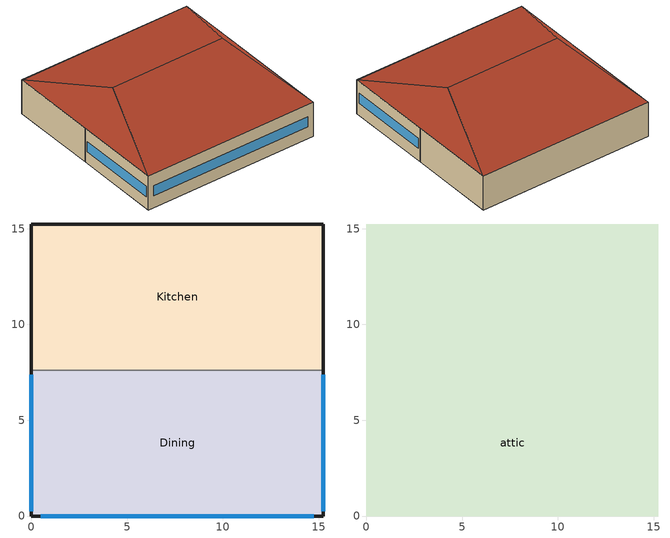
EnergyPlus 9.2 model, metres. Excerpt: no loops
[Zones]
Dining
 floor ground (ext-slab): 15.24,7.62 15.24,0 0,0 0,7.62 z0
 wall outside (Wood Frame Non-res Ext Wall): 0,7.62 0,0 15.24,0 15.24,7.62 z0:3.05
 wall to Kitchen (int-walls): 15.24,7.62 0,7.62 z0:3.05
 window (Window Non-res Fixed): 15.24,0.25 15.24,7.37 / 0.51,0 14.73,0 / 0,7.37 0,0.25 z1.07:1.98
Kitchen
 floor ground (ext-slab): 15.24,15.24 15.24,7.62 0,7.62 0,15.24 z0
 wall outside (Wood Frame Non-res Ext Wall): 15.24,7.62 15.24,15.24 0,15.24 0,7.62 z0:3.05
attic
 floor to Dining (Attic Non-res Floor): 0,0 0,7.62 15.24,7.62 15.24,0 z3.05
 floor to Kitchen (Attic Non-res Floor): 15.24,15.24 15.24,7.62 0,7.62 0,15.24 z3.05
 roof outside (Attic Non-res Roof): 15.24,0,3.05 15.24,15.24,3.05 12.7,7.62,5.59; 15.24,15.24,3.05 0,15.24,3.05 2.54,7.62,5.59 12.7,7.62,5.59; 0,0,3.05 15.24,0,3.05 12.7,7.62,5.59 2.54,7.62,5.59; 0,15.24,3.05 0,0,3.05 2.54,7.62,5.59
[Building]
Ref Bldg Quick Service Restaurant Post1980_v1.3_5.0: North Axis=0; Terrain=City; Loads Convergence Tolerance Value=0.04; Temperature Convergence Tolerance Value=0.2; Solar Distribution=FullInteriorAndExterior; Maximum Number of Warmup Days=25; Minimum Number of Warmup Days=6
[Site:Location]
USA IL-CHICAGO-OHARE: Latitude=41.77; Longitude=-87.75; Time Zone=-6; Elevation=190
[SizingPeriod:DesignDay] Day of Month=21; Humidity Condition Type=Wetbulb; Barometric Pressure=99063; Rain Indicator=No; Snow Indicator=No; Daylight Saving Time Indicator=No; Solar Model Indicator=ASHRAEClearSky
Name | Month | Day Type | Maximum DryBulb Temperature | Daily DryBulb Temperature Range | Wetbulb or DewPoint at Maximum DryBulb | Wind Speed | Wind Direction | Sky Clearness
CHICAGO Ann Htg 99.6% Condns DB | 1 | WinterDesignDay | -20.6 | 0 | -20.6 | 4.9 | 270 | 0
CHICAGO Ann Clg .4% Condns WB=>MDB | 7 | SummerDesignDay | 31.2 | 10.7 | 25.5 | 5.3 | 230 | 1
[Site:GroundTemperature:BuildingSurface]
19.527, 19.502, 19.536, 19.598, 20.002, 21.64, 22.225, 22.375, 21.449, 20.121, 19.802, 19.633
[Site:WaterMainsTemperature]
Calculation Method=CORRELATION; Annual Average Outdoor Air Temperature=9.69; Maximum Difference In Monthly Average Outdoor Air Temperatures=28.1
[Material] Thermal Absorptance=0.9
Name | Roughness | Thickness | Conductivity | Density | Specific Heat | Solar Absorptance | Visible Absorptance
Wood Frame NonRes Wall Insulation | MediumRough | 0.0895622 | 0.049 | 265 | 836.8 | 0.7 | 0.7
AtticFloor NonRes Insulation | MediumRough | 0.145814 | 0.049 | 265 | 836.8 | 0.7 | 0.7
Std Wood 6inch | MediumSmooth | 0.15 | 0.12 | 540 | 1210 | 0.7 | 0.7
Wood Siding | MediumSmooth | 0.01 | 0.11 | 544.62 | 1210 | 0.78 | 0.78
1/2IN Gypsum | Smooth | 0.0127 | 0.16 | 784.9 | 830 | 0.92 | 0.92
HW CONCRETE | Rough | 0.1016 | 1.311 | 2240 | 836.8 | 0.7 | 0.7
Roof Membrane | VeryRough | 0.0095 | 0.16 | 1121.29 | 1460 | 0.7 | 0.7
Metal Decking | MediumSmooth | 0.0015 | 45.006 | 7680 | 418.4 | 0.7 | 0.3
[WindowMaterial:SimpleGlazingSystem]
NonRes Fixed Assembly Window: UFactor=3.35002; Solar Heat Gain Coefficient=0.39
[Construction]
Wood Frame Non-res Ext Wall: Wood Siding, Wood Frame NonRes Wall Insulation, 1/2IN Gypsum
Attic Non-res Floor: 1/2IN Gypsum, AtticFloor NonRes Insulation, 1/2IN Gypsum
Attic Non-res Roof: Roof Membrane, Metal Decking
ext-slab: HW CONCRETE
int-walls: 1/2IN Gypsum, 1/2IN Gypsum
Window Non-res Fixed: NonRes Fixed Assembly Window
InteriorFurnishings: Std Wood 6inch
[Zone] Type=1; Multiplier=1; Floor Area=autocalculate
Name | Part of Total Floor Area
Dining; Kitchen | Yes
attic | No
[InternalMass] Construction=InteriorFurnishings; Surface Area=232.343
Name | Zone or ZoneList
Dining Internal Mass | Dining
Kitchen Internal Mass | Kitchen
[People] Number of People Schedule=BLDG_OCC_SCH; Fraction Radiant=0.3; Sensible Heat Fraction=AUTOCALCULATE; Activity Level Schedule=ACTIVITY_SCH; Enable ASHRAE 55 Comfort Warnings=No; Mean Radiant Temperature Calculation Type=ZoneAveraged; Work Efficiency Schedule=WORK_EFF_SCH; Clothing Insulation Calculation Method=ClothingInsulationSchedule; Clothing Insulation Schedule=CLOTHING_SCH; Air Velocity Schedule=AIR_VELO_SCH; Thermal Comfort Model 1 Type=FANGER
Name | Zone or ZoneList | Number of People Calculation Method | Zone Floor Area per Person | Number of People
Dining People | Dining | Area/Person | 1.39
Kitchen People | Kitchen | People |  | 6.25
[Lights] Schedule=BLDG_LIGHT_SCH; Design Level Calculation Method=Watts/Area; Return Air Fraction=0; Fraction Radiant=0.7; Fraction Visible=0.2; Fraction Replaceable=1; EndUse Subcategory=General; Return Air Fraction Calculated from Plenum Temperature=No
Name | Zone or ZoneList | Watts per Zone Floor Area
Dining_Lights | Dining | 15.45
Kitchen_Lights | Kitchen | 16.64
[ElectricEquipment] Design Level Calculation Method=EquipmentLevel
Name | Zone or ZoneList | Schedule | Design Level | Fraction Latent | Fraction Radiant | Fraction Lost | EndUse Subcategory
Dining_MiscElec_Equip | Dining | BLDG_EQUIP_SCH | 15000 | 0.25 | 0.3 | 0 | MiscElec
Kitchen_MiscElec_Equip | Kitchen | BLDG_EQUIP_SCH | 35000 | 0.25 | 0.3 | 0.3 | MiscElec
Kitchen_ExhFan_Equip | Kitchen | Kitchen_Exhaust_SCH | 577 | 0 | 0 | 1 | KitchenExhFan
[GasEquipment]
Kitchen_MiscGas_Equip: Zone or ZoneList=Kitchen; Schedule=GAS_EQUIP_SCH; Design Level Calculation Method=EquipmentLevel; Design Level=150055; Fraction Latent=0.1; Fraction Radiant=0.2; Fraction Lost=0.7; EndUse Subcategory=MiscGas
[ZoneInfiltration:DesignFlowRate] Constant Term Coefficient=1; Temperature Term Coefficient=0; Velocity Term Coefficient=0; Velocity Squared Term Coefficient=0
Name | Zone or ZoneList | Schedule | Design Flow Rate Calculation Method | Flow per Exterior Surface Area | Air Changes per Hour
Dining_Infiltration | Dining | INFIL_HALF_ON_SCH | Flow/ExteriorArea | 0.001133
Kitchen_Infiltration | Kitchen | INFIL_HALF_ON_SCH | Flow/ExteriorArea | 0.001133
attic_Infiltration | attic | ALWAYS_ON | AirChanges/Hour |  | 1
[ZoneMixing]
Kitchen Exhaust Fanmixing_0: Zone=Kitchen; Schedule=HVACOperationSchd; Design Flow Rate Calculation Method=Flow/Zone; Design Flow Rate=0.834532; Source Zone=Dining; Delta Temperature=0
[Exterior:Lights]
Exterior Facade Lighting: Schedule=ALWAYS_ON; Design Level=2963; Control Option=AstronomicalClock; EndUse Subcategory=Exterior Facade Lighting
[AvailabilityManager:NightCycle] Applicability Schedule=ALWAYS_ON; Fan Schedule=HVACOperationSchd; Control Type=CycleOnAny; Thermostat Tolerance=1; Cycling Run Time Control Type=FixedRunTime; Cycling Run Time=1800
PSZ-AC_1:1 Availability Manager; PSZ-AC_2:2 Availability Manager
[UtilityCost:Tariff]
Name | Output Meter | Conversion Factor Choice | Demand Window Length | Monthly Charge or Variable | Group
PSI_LLF_LowLoadFactorService | Electricity:Facility | kWh | HalfHour | 15 | Comm Elect
PSI_CS_CommercialElectricService | Electricity:Facility | kWh |  | 9.4 | Comm Elect
IN_EIAMonthlyRateGas | Gas:Facility | MCF |  | 0 | Comm Gas
[UtilityCost:Qualify] Variable=TotalDemand; Threshold Value or Variable=75; Season=Annual; Threshold Test=Count
Name | Utility Cost Qualify | Tariff | Qualify Type | Number of Months
 | MinDemand75kw | PSI_LLF_LowLoadFactorService | Minimum | 12
 | MaxDemand75kw | PSI_CS_CommercialElectricService | Maximum | 1
[UtilityCost:Charge:Simple] Season=Annual
Name | Utility Cost Charge Simple | Tariff | Source Variable | Category Variable | Cost per Unit Value or Variable
 | FuelCostAdjustEnergyCharge | PSI_LLF_LowLoadFactorService | totalEnergy | EnergyCharges | 0.002028
 | QualPollutionControlAdjustEnergyCharge | PSI_LLF_LowLoadFactorService | totalEnergy | EnergyCharges | 0.000536
 | SoxNoxRiderAdjustEnergyCharge | PSI_LLF_LowLoadFactorService | totalEnergy | EnergyCharges | 0.001127
 | DSMRiderAdjustEnergyCharge | PSI_LLF_LowLoadFactorService | totalEnergy | EnergyCharges | -0.00037
 | PurchPowerTrackerAdjustEnergyCharge | PSI_LLF_LowLoadFactorService | totalEnergy | EnergyCharges | -3.1e-05
 | MidwestISOAdjustEnergyCharge | PSI_LLF_LowLoadFactorService | totalEnergy | EnergyCharges | -0.000216
 | CleanCoalRiderEnergyCharge | PSI_LLF_LowLoadFactorService | totalEnergy | EnergyCharges | 0.000833
 | TaxofeightPercent | PSI_LLF_LowLoadFactorService | SubTotal | Taxes | 0.08
 | FuelCostAdjustEnergyCharge | PSI_CS_CommercialElectricService | totalEnergy | EnergyCharges | 0.002028
 | QualPollutionControlAdjustEnergyCharge | PSI_CS_CommercialElectricService | totalEnergy | EnergyCharges | 0.000536
 | SoxNoxRiderAdjustEnergyCharge | PSI_CS_CommercialElectricService | totalEnergy | EnergyCharges | 0.001127
 | DSMRiderAdjustEnergyCharge | PSI_CS_CommercialElectricService | totalEnergy | EnergyCharges | 0.000021
 | PurchPowerTrackerAdjustEnergyCharge | PSI_CS_CommercialElectricService | totalEnergy | EnergyCharges | 0.000034
 | MidwestISOAdjustEnergyCharge | PSI_CS_CommercialElectricService | totalEnergy | EnergyCharges | -0.000203
 | CleanCoalRiderEnergyCharge | PSI_CS_CommercialElectricService | totalEnergy | EnergyCharges | 0.000807
 | TaxofeightPercent | PSI_CS_CommercialElectricService | SubTotal | Taxes | 0.08
 | MonthlyRateGasCharge | IN_EIAMonthlyRateGas | totalEnergy | EnergyCharges | IN_MonthlyGasRates
 | TaxofEightPercent | IN_EIAMonthlyRateGas | SubTotal | Taxes | 0.08
[UtilityCost:Charge:Block] Source Variable=totalEnergy; Season=Annual; Category Variable=EnergyCharges
Name | Utility Cost Charge Block | Tariff | Block Size 1 Value or Variable | Block 1 Cost per Unit Value or Variable | Block Size 2 Value or Variable | Block 2 Cost per Unit Value or Variable | Block Size 3 Value or Variable | Block 3 Cost per Unit Value or Variable | Block Size 4 Value or Variable | Block 4 Cost per Unit Value or Variable | Block Size Multiplier Value or Variable
 | AnnualEnergyCharge | PSI_LLF_LowLoadFactorService | 300 | 0.108222 | 700 | 0.087021 | 1500 | 0.07842 | remaining | 0.05832
 | AnnualDemandBaseCharge | PSI_LLF_LowLoadFactorService | 190 | 0 | 110 | 0.051773 | remaining | 0.046965 |  |  | TotalDemand
 | AnnualEnergyCharge | PSI_CS_CommercialElectricService | 300 | 0.082409 | 700 | 0.072873 | 1500 | 0.061696 | remaining | 0.041179
[UtilityCost:Variable]
IN_MonthlyGasRates: Tariff=IN_EIAMonthlyRateGas; Variable Type=Currency; January Value=8.22; February Value=7.51; March Value=8.97; April Value=9.01; May Value=9.16; June Value=10.44; July Value=10.32; August Value=10.13; September Value=9.2; October Value=8.18; November Value=7.83; December Value=7.63
[Schedule:Compact]
ALWAYS_ON: Through: 12/31, For: AllDays, Until: 24:00, 1
ACTIVITY_SCH: Through: 12/31, For: AllDays, Until: 24:00, 120
AIR_VELO_SCH: Through: 12/31, For: AllDays, Until: 24:00, 0.2
BLDG_EQUIP_SCH: Through: 12/31, For: Weekday, Until: 06:00, 0.1, Until: 08:00, 0.35, Until: 10:00, 0.25, Until: 14:00, 0.35, Until: 17:00, 0.25, Until: 20:00, 0.35, Until: 24:00, 0.25, For: Saturday, Until: 06:00, 0.1, Until: 08:00, 0.35, Until: 10:00, 0.25, Until: 14:00, 0.35, Until: 17:00, 0.25, Until: 20:00, 0.35, Until: 24:00, 0.25, For: SummerDesignDay, Until: 24:00, 0.35, For: WinterDesignDay, Until: 24:00, 0, For: Sunday Holidays AllOtherDays, Until: 06:00, 0.1, Until: 08:00, 0.35, Until: 10:00, 0.25, Until: 14:00, 0.35, Until: 17:00, 0.25, Until: 20:00, 0.35, Until: 24:00, 0.25
BLDG_LIGHT_SCH: Through: 12/31, For: SummerDesignDay, Until: 24:00, 1, For: WinterDesignDay, Until: 24:00, 0, For: Weekday Saturday Sunday Holidays AllOtherDays, Until: 01:00, 0.45, Until: 05:00, 0.15, Until: 06:00, 0.45, Until: 24:00, 0.9
BLDG_OCC_SCH: Through: 12/31, For: Weekdays, Until: 01:00, 0.05, Until: 05:00, 0, Until: 06:00, 0.05, Until: 07:00, 0.1, Until: 09:00, 0.4, Until: 10:00, 0.3, Until: 11:00, 0.2, Until: 12:00, 0.5, Until: 13:00, 0.8, Until: 14:00, 0.7, Until: 15:00, 0.4, Until: 16:00, 0.2, Until: 17:00, 0.25, Until: 18:00, 0.5, Until: 21:00, 0.55, Until: 22:00, 0.5, Until: 23:00, 0.35, Until: 24:00, 0.2, For: SummerDesignDay, Until: 24:00, 1, For: WinterDesignDay, Until: 24:00, 0, For: Saturday Sunday Holidays AllOtherDays, Until: 01:00, 0.05, Until: 05:00, 0, Until: 07:00, 0.05, Until: 10:00, 0.3, Until: 11:00, 0.2, Until: 12:00, 0.45, Until: 13:00, 0.6, Until:14:00, 0.5, Until: 15:00, 0.35, Until: 18:00, 0.3, Until: 21:00, 0.55, Until: 22:00, 0.5, Until: 23:00, 0.35, Until: 24:00, 0.2
GAS_EQUIP_SCH: Through: 12/31, For: SummerDesignDay, Until: 24:00, 0.25, For: WinterDesignDay, Until: 24:00, 0, For: AllOtherDays, Until: 05:00, 0.02, Until: 06:00, 0.03, Until: 07:00, 0.09, Until: 08:00, 0.14, Until: 10:00, 0.1, Until: 11:00, 0.22, Until: 12:00, 0.27, Until: 13:00, 0.24, Until: 14:00, 0.21, Until: 15:00, 0.14, Until:16:00, 0.13, Until:17:00, 0.15, Until: 20:00, 0.17, Until: 21:00, 0.15, Until: 22:00, 0.14, Until: 23:00, 0.12, Until: 24:00, 0.02
INFIL_HALF_ON_SCH: Through: 12/31, For: Weekdays SummerDesignDay, Until: 05:00, 1, Until: 24:00, 0.5, For: Saturday WinterDesignDay, Until: 05:00, 1, Until: 24:00, 0.5, For: Sunday Holidays AllOtherDays, Until: 05:00, 1, Until: 24:00, 0.5
Kitchen_Exhaust_SCH; HVACOperationSchd: Through: 12/31, For: AllDays, Until: 01:00, 1, Until: 05:00, 0, Until: 24:00, 1
WORK_EFF_SCH: Through: 12/31, For: AllDays, Until: 24:00, 0
CLOTHING_SCH: Through: 04/30, For: AllDays, Until: 24:00, 1, Through: 09/30, For: AllDays, Until: 24:00, 0.5, Through: 12/31, For: AllDays, Until: 24:00, 1
